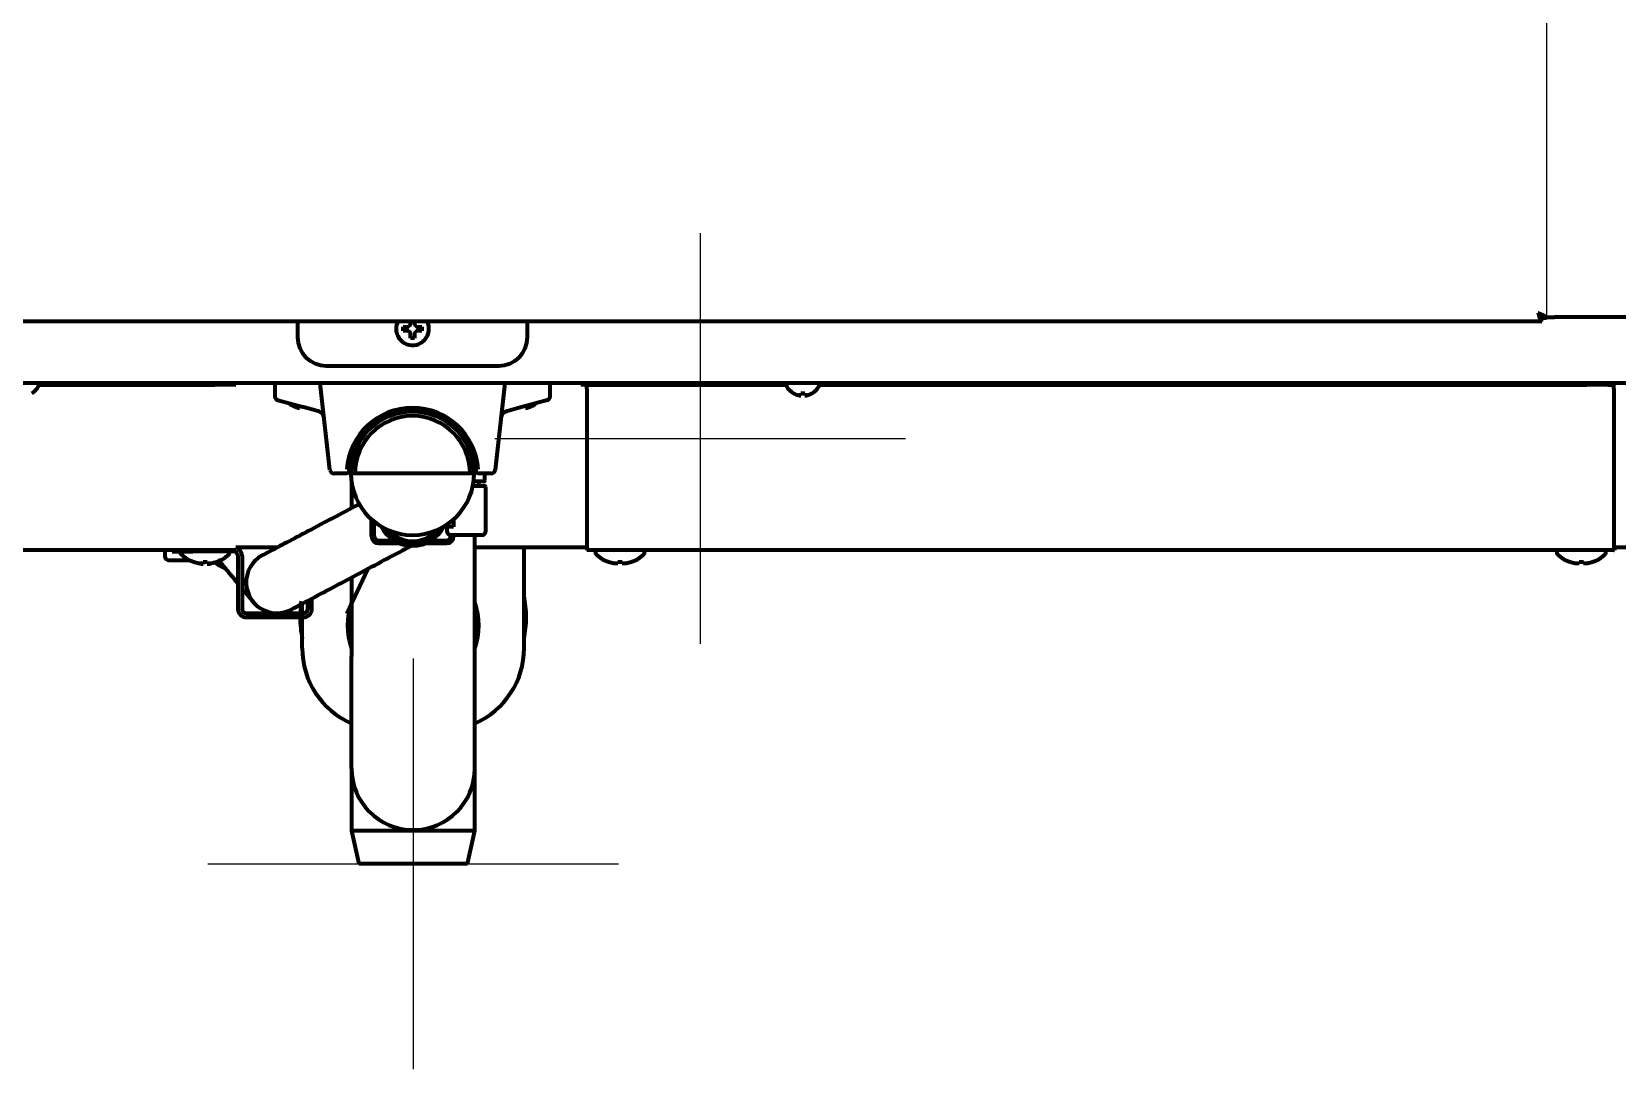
# Model space of a CAD drawing. Header units: inches. Extents: x -3077 to 7201, y 316 to 5463.
# Drawn here: x 3172.2 to 3558.1, y 1916.8 to 2169.3 of the extents above; entities that cross this region are included whole.
import ezdxf

# ---------------------------------------------------------------- set-up
doc = ezdxf.new("R2010")
doc.units = ezdxf.units.IN
doc.layers.add('GEOM', color=7, linetype='Continuous')

# ---------------------------------------------------------------- blocks, each defined once
blk = doc.blocks.new('A$C0B5A562A')
at = {"color": 6}
for p, q in [((0, 50), (0, -50)), ((-50, 0), (50, 0))]:
    blk.add_line(p, q, dxfattribs=at)
blk = doc.blocks.new('A$C76516A4E')
at = {"color": 3}
for p, q in [((0, 50), (0, -50)), ((-50, 0), (50, 0))]:
    blk.add_line(p, q, dxfattribs=at)

msp = doc.modelspace()

# ---------------------------------------------------------------- linework, layer by layer
msp.add_line((3540.85, 2296.66), (3540.85, 2099.76))
at = {"linetype": 'Continuous', "lineweight": 70}
for p, q in [((3539.65, 2098.76), (3539.65, 2099.76)), ((3540.85, 2099.76), (3542.85, 2099.76)), ((3540.85, 2099.76), (3540.85, 2099.56)), ((3708.85, 2099.76), (3542.85, 2099.76)), ((3539.65, 2098.76), (2992.05, 2098.76)), ((3236.85, 2098.76), (3236.85, 2094.95)), ((3262.55, 2096.96), (3262.55, 2097.46)), ((3262.55, 2096.46), (3262.55, 2096.96)), ((3267.15, 2097.46), (3267.15, 2096.96)), ((3267.15, 2096.96), (3267.15, 2096.46)), ((3292.85, 2094.95), (3292.85, 2098.76)), ((3540.85, 2099.56), (3539.85, 2099.56)), ((3243.85, 2087.96), (3285.85, 2087.96)), ((3632.25, 2083.76), (2897.45, 2083.76)), ((3173.85, 2083.36), (3216.75, 2083.36)), ((3173.85, 2083.16), (3173.85, 2083.36)), ((3216.75, 2083.46), (3216.75, 2083.76)), ((3216.75, 2083.46), (3216.75, 2083.36)), ((3219.85, 2083.36), (3216.75, 2083.36)), ((3221.85, 2083.36), (3219.85, 2083.36)), ((3221.85, 2083.76), (3221.85, 2083.36)), ((3231.35, 2083.76), (3231.35, 2080.52)), ((3244.75, 2062.64), (3242.35, 2083.76)), ((3287.35, 2083.76), (3284.95, 2062.64)), ((3298.35, 2080.52), (3298.35, 2083.76)), ((3305.78, 2083.76), (3305.78, 2083.36)), ((3307.77, 2083.36), (3305.78, 2083.36)), ((3307.25, 2082.36), (3307.25, 2044.76)), ((3307.77, 2083.36), (3310.84, 2083.36)), ((3310.84, 2083.46), (3310.84, 2083.76)), ((3310.84, 2083.36), (3355.86, 2083.36)), ((3355.85, 2083.36), (3355.85, 2083.16)), ((3357.55, 2081.28), (3357.55, 2081.31)), ((3362.15, 2081.31), (3362.15, 2081.28)), ((3363.85, 2083.16), (3363.85, 2083.36)), ((3363.85, 2083.36), (3550.64, 2083.36)), ((3550.64, 2083.46), (3550.63, 2083.76)), ((3550.64, 2083.36), (3550.66, 2083.36)), ((3550.66, 2083.36), (3550.66, 2083.76)), ((3553.76, 2083.36), (3550.66, 2083.36)), ((3555.78, 2083.36), (3553.76, 2083.36)), ((3555.78, 2083.36), (3557.23, 2083.36)), ((3557.24, 2082.36), (3557.24, 2044.76)), ((3557.24, 2082.36), (3557.24, 2044.76)), ((3232.09, 2079.56), (3238.09, 2077.95)), ((3235.55, 2078.28), (3235.55, 2078.31)), ((3241.85, 2076.94), (3238.09, 2077.95)), ((3242.46, 2076.66), (3242.54, 2076.61)), ((3242.48, 2076.65), (3242.54, 2076.6)), ((3291.61, 2077.95), (3287.85, 2076.94)), ((3297.61, 2079.56), (3291.61, 2077.95)), ((3294.15, 2078.31), (3294.15, 2078.28)), ((3247.75, 2061.76), (3245.74, 2061.76)), ((3248.86, 2061.76), (3247.75, 2061.76)), ((3279.85, 2061.76), (3249.85, 2061.76)), ((3264.85, 2061.76), (3264.85, 2061.76)), ((3264.85, 2061.76), (3264.85, 2061.76)), ((3279.84, 2062.26), (3280.39, 2062.26)), ((3281.95, 2061.76), (3280.84, 2061.76)), ((3283.96, 2061.76), (3281.95, 2061.76)), ((3282.45, 2060.01), (3282.45, 2061.76)), ((3250, 2059.64), (3250, 2053.32)), ((3279.55, 2058.76), (3282.45, 2058.76)), ((3282.2, 2059.76), (3279.72, 2059.76)), ((3280.95, 2058.76), (3280.95, 2059.76)), ((3282.7, 2047.76), (3282.7, 2058.51)), ((3254.85, 2046.46), (3254.85, 2050.58)), ((3255.55, 2046.46), (3255.55, 2049.99)), ((3274.85, 2050.58), (3274.85, 2048.76)), ((3272.85, 2048.76), (3272.85, 2049.07)), ((3274.85, 2048.76), (3272.85, 2048.76)), ((3273.2, 2048.76), (3273.2, 2047.76)), ((3274.15, 2046.46), (3274.15, 2046.76)), ((3281.7, 2046.76), (3274.2, 2046.76)), ((3274.85, 2046.46), (3274.85, 2046.76)), ((3280, 2017.24), (3280, 2046.76)), ((3221.85, 2043.06), (2971.85, 2043.06)), ((3204.56, 2043.06), (3204.56, 2041.62)), ((3206.35, 2042.76), (3206.35, 2043.06)), ((3206.35, 2042.76), (3211.35, 2042.76)), ((3208.35, 2042.76), (3208.35, 2042.47)), ((3221.35, 2042.76), (3211.35, 2042.76)), ((3220.35, 2042.47), (3220.35, 2042.76)), ((3231.98, 2043.76), (3221.86, 2043.76)), ((3222.35, 2041.76), (3222.35, 2028.76)), ((3223.35, 2041.76), (3223.35, 2028.76)), ((3256.55, 2045.46), (3260.31, 2045.46)), ((3256.55, 2044.76), (3261.7, 2044.76)), ((3261.58, 2045.46), (3263.13, 2045.46)), ((3266.57, 2045.46), (3268.12, 2045.46)), ((3268.01, 2044.76), (3273.15, 2044.76)), ((3269.4, 2045.46), (3273.15, 2045.46)), ((3307.24, 2043.76), (3280, 2043.76)), ((3292, 2019.26), (3292, 2043.76)), ((3557.25, 2043.06), (3307.26, 2043.06)), ((3309.35, 2042.76), (3309.35, 2042.47)), ((3321.35, 2042.47), (3321.35, 2042.76)), ((3543.35, 2042.76), (3543.35, 2042.47)), ((3555.35, 2042.47), (3555.35, 2042.76)), ((3557.25, 2043.76), (3557.26, 2043.76)), ((3593.34, 2043.76), (3557.25, 2043.76)), ((3557.25, 2043.06), (3557.4, 2043.06)), ((3557.4, 2043.76), (3557.4, 2043.06)), ((3205.56, 2040.62), (3210.63, 2040.62)), ((3211.6, 2040.23), (3211.6, 2040.22)), ((3213.85, 2039.92), (3213.85, 2040.23)), ((3214.85, 2040.23), (3214.85, 2039.92)), ((3217.1, 2040.23), (3217.1, 2040.22)), ((3248.87, 2027.66), (3253.94, 2038.53)), ((3312.6, 2040.23), (3312.6, 2040.22)), ((3314.85, 2039.92), (3314.85, 2040.23)), ((3315.85, 2040.23), (3315.85, 2039.92)), ((3318.1, 2040.23), (3318.1, 2040.22)), ((3546.6, 2040.23), (3546.6, 2040.22)), ((3548.85, 2039.92), (3548.85, 2040.23)), ((3549.85, 2040.23), (3549.85, 2039.92)), ((3552.1, 2040.23), (3552.1, 2040.22)), ((3250, 2036.44), (3250, 2017.24)), ((3239.35, 2028.76), (3239.35, 2030.79)), ((3240.35, 2028.76), (3240.35, 2031.33)), ((3224.35, 2027.76), (3238.35, 2027.76)), ((3224.35, 2026.76), (3238.35, 2026.76)), ((3238, 2027.76), (3238, 2030.08)), ((3238, 2019.26), (3238, 2026.76)), ((3249.24, 2027.49), (3250, 2027.13)), ((3250, 1989.99), (3250, 2017.24)), ((3280, 1989.99), (3280, 2017.24)), ((3250, 1990), (3250, 1974.76)), ((3280, 1974.76), (3280, 1990)), ((3250, 1974.76), (3251.75, 1966.76)), ((3280, 1974.76), (3250, 1974.76)), ((3278.25, 1966.76), (3280, 1974.76)), ((3278.25, 1966.76), (3251.75, 1966.76))]:
    msp.add_line(p, q, dxfattribs=at)
msp.add_circle((3264.85, 2083.76), 0.0025, dxfattribs=at)
for centre, radius, start, end in [((3264.85, 2096.96), 4, 153.2531, 180), ((3264.85, 2096.96), 4, 180, 26.7413), ((3169.65, 2085.38), 4.8, 301.3727, 329.6988), ((3173.45, 2083.36), 0.4, 0, 90), ((3173.45, 2083.16), 0.4, 329.6988, 0), ((3232.35, 2080.52), 1, 180.4681, 255), ((3297.35, 2080.52), 1, 285, 359.332), ((3356.25, 2083.36), 0.4, 90, 180), ((3356.25, 2083.16), 0.4, 180, 210.3012), ((3360.05, 2085.38), 4.8, 210.3012, 238.6273), ((3359.65, 2085.38), 4.8, 301.3727, 329.6988), ((3363.45, 2083.36), 0.4, 0, 90), ((3363.45, 2083.16), 0.4, 329.6988, 0), ((3238.05, 2082.38), 4.8, 227.6779, 238.6273), ((3241.33, 2075.01), 2, 6.4831, 75), ((3264.85, 2061.74), 16, 3.5203, 176.4797), ((3264.85, 2061.76), 15.5, 3.5203, 176.4797), ((3264.85, 2061.76), 15, 0, 180), ((3288.37, 2075.01), 2, 105, 173.5169), ((3291.65, 2082.38), 4.8, 301.3727, 312.3221), ((3264.85, 2061.76), 14, 0, 180), ((3245.74, 2062.76), 1, 186.4831, 270), ((3248.86, 2062.26), 0.5, 270, 358.2092), ((3264.85, 2061.76), 15, 180, 0), ((3280.84, 2062.26), 0.5, 181.7908, 270), ((3283.96, 2062.76), 1, 270, 353.5169), ((3282.2, 2060.01), 0.25, 270, 0), ((3282.45, 2058.51), 0.25, 0, 90), ((3256.55, 2046.46), 1.7, 180, 270), ((3256.55, 2046.46), 1, 180, 270), ((3264.85, 2052.76), 8.6, 206.9044, 333.0956), ((3264.85, 2052.76), 8, 213.75, 326.25), ((3273.15, 2046.46), 1.7, 270, 0), ((3273.15, 2046.46), 1, 270, 0), ((3274.2, 2047.76), 1, 180, 270), ((3281.7, 2047.76), 1, 270, 0), ((3208.85, 2042.47), 0.5, 180, 226.2253), ((3214.35, 2048.21), 8.45, 226.2253, 251.0075), ((3214.35, 2048.21), 8.45, 288.9925, 313.7747), ((3219.85, 2042.47), 0.5, 313.7747, 0), ((3221.35, 2041.76), 1, 0, 90), ((3221.35, 2041.76), 2, 0, 75.4692), ((3231.85, 2035.26), 7.5, 111.6281, 300.1219), ((3309.85, 2042.76), 0.5, 143.1295, 180), ((3309.85, 2042.47), 0.5, 180, 226.2253), ((3315.35, 2048.21), 8.45, 226.2253, 251.0075), ((3315.35, 2048.21), 8.45, 288.9925, 313.7747), ((3320.85, 2042.47), 0.5, 313.7747, 0), ((3320.85, 2042.76), 0.5, 0, 36.8705), ((3543.85, 2042.76), 0.5, 143.1295, 180), ((3543.85, 2042.47), 0.5, 180, 226.2253), ((3549.35, 2048.21), 8.45, 226.2253, 251.0075), ((3549.35, 2048.21), 8.45, 288.9925, 313.7747), ((3554.85, 2042.47), 0.5, 313.7747, 0), ((3554.85, 2042.76), 0.5, 0, 36.8705), ((3205.56, 2041.62), 1, 180, 270), ((3214.35, 2048.21), 8.44, 250.9729, 259.3378), ((3214.35, 2048.21), 7.99, 266.4122, 273.5878), ((3214.35, 2048.21), 8.44, 280.6622, 289.0271), ((3222.41, 2046.62), 8.6, 229.0387, 248.6025), ((3222.41, 2046.62), 8, 231.6769, 239.1188), ((3315.35, 2048.21), 8.44, 250.9729, 259.3378), ((3315.35, 2048.21), 7.99, 266.4122, 273.5878), ((3315.35, 2048.21), 8.44, 280.6622, 289.0271), ((3549.35, 2048.21), 8.44, 250.9729, 259.3378), ((3549.35, 2048.21), 7.99, 266.4122, 273.5878), ((3549.35, 2048.21), 8.44, 280.6622, 289.0271), ((3265, 2026.76), 27.5, 171.8381, 177.9187), ((3265, 2024.76), 16, 159.6378, 200.3673), ((3265, 2024.76), 16, 339.6327, 20.3622), ((3265, 2026.76), 27.5, 349.0537, 10.9406), ((3224.35, 2028.76), 2, 180, 270), ((3224.35, 2028.76), 1, 180, 270), ((3265, 2026.76), 27.5, 180, 190.9462), ((3238.35, 2028.76), 2, 270, 0), ((3238.35, 2028.76), 1, 270, 0), ((3258, 2019.26), 20, 180, 246.4214), ((3272, 2019.26), 20, 293.5786, 0), ((3265, 1989.99), 15, 180, 0)]:
    msp.add_arc(centre, radius, start, end, dxfattribs=at)
for centre, major_axis, ratio, start_param, end_param in [((3243.85, 2094.96), (-4.95, -4.95), 0.999695, 5.497939, 7.068431), ((3285.85, 2094.96), (4.95, -4.95), 0.999695, 5.497939, 7.068431), ((3307.24, 2082.36), (0, -1), 0.006655, 1.570796, 3.141593), ((3310.84, 2085.06), (0, 1.7), 0.006655, 2.792822, 3.141593), ((3550.64, 2085.06), (0, 1.7), 0.006655, 2.792822, 3.141593), ((3557.23, 2082.36), (0, -1), 0.006655, 1.570796, 3.141593), ((3557.23, 2082.36), (0, -1.7), 0.006655, 1.570796, 2.538382), ((3264.85, 2052.76), (1.92, -7.25), 1, 5.160479, 6.283185), ((3264.85, 2052.76), (1.92, -7.25), 1, 0, 0.603697), ((3307.26, 2044.76), (0, 1.7), 0.006655, 1.570796, 3.141593), ((3557.25, 2044.76), (0, 1.7), 0.006655, 1.570796, 3.141593), ((3557.25, 2044.76), (0, 1), 0.006655, 1.570796, 3.141593), ((3213.32, 2048.21), (0, -8.32), 0.707107, 6.192956, 6.373415), ((3215.38, 2048.21), (0, 8.32), 0.707107, 3.051363, 3.231822), ((3314.32, 2048.21), (0, -8.32), 0.707107, 6.192956, 6.373415), ((3316.38, 2048.21), (0, 8.32), 0.707107, 3.051363, 3.231822), ((3548.32, 2048.21), (0, -8.32), 0.707107, 6.192956, 6.373415), ((3550.38, 2048.21), (0, 8.32), 0.707107, 3.051363, 3.231822)]:
    msp.add_ellipse(centre, major_axis=major_axis, ratio=ratio, start_param=start_param, end_param=end_param, dxfattribs=at)
for points in [[(3539.85, 2099.56), (3539.85, 2099.57), (3539.85, 2099.6), (3539.85, 2099.64), (3539.84, 2099.68), (3539.83, 2099.72), (3539.82, 2099.76), (3539.8, 2099.8), (3539.78, 2099.85), (3539.76, 2099.89), (3539.74, 2099.93), (3539.71, 2099.97), (3539.68, 2100.01), (3539.65, 2100.05), (3539.61, 2100.09), (3539.58, 2100.14), (3539.54, 2100.18), (3539.5, 2100.22), (3539.46, 2100.26), (3539.41, 2100.3), (3539.37, 2100.34), (3539.32, 2100.38), (3539.27, 2100.42), (3539.22, 2100.47), (3539.17, 2100.51), (3539.12, 2100.55), (3539.07, 2100.59), (3539.01, 2100.63), (3538.96, 2100.67), (3538.91, 2100.71), (3538.87, 2100.74), (3538.85, 2100.76)], [(3540.85, 2099.56), (3540.85, 2099.57), (3540.85, 2099.6), (3540.84, 2099.64), (3540.83, 2099.68), (3540.81, 2099.72), (3540.78, 2099.76), (3540.75, 2099.8), (3540.71, 2099.85), (3540.67, 2099.89), (3540.62, 2099.93), (3540.57, 2099.97), (3540.51, 2100.01), (3540.45, 2100.05), (3540.38, 2100.09), (3540.3, 2100.14), (3540.23, 2100.18), (3540.15, 2100.22), (3540.06, 2100.26), (3539.98, 2100.3), (3539.88, 2100.34), (3539.79, 2100.38), (3539.69, 2100.42), (3539.59, 2100.47), (3539.49, 2100.51), (3539.39, 2100.55), (3539.28, 2100.59), (3539.18, 2100.63), (3539.07, 2100.67), (3538.96, 2100.71), (3538.89, 2100.74), (3538.85, 2100.76)], [(3538.85, 2100.76), (3538.86, 2100.74), (3538.88, 2100.7), (3538.91, 2100.65), (3538.93, 2100.6), (3538.96, 2100.55), (3538.99, 2100.5), (3539.01, 2100.45), (3539.04, 2100.4), (3539.07, 2100.35), (3539.09, 2100.3), (3539.12, 2100.26), (3539.15, 2100.21), (3539.17, 2100.17), (3539.2, 2100.13), (3539.23, 2100.09), (3539.25, 2100.05), (3539.28, 2100.01), (3539.31, 2099.98), (3539.33, 2099.95), (3539.36, 2099.92), (3539.39, 2099.89), (3539.41, 2099.86), (3539.44, 2099.84), (3539.47, 2099.82), (3539.49, 2099.8), (3539.52, 2099.79), (3539.55, 2099.78), (3539.57, 2099.77), (3539.6, 2099.76), (3539.63, 2099.76), (3539.64, 2099.76), (3539.65, 2099.76)], [(3538.85, 2100.76), (3538.86, 2100.72), (3538.88, 2100.65), (3538.91, 2100.55), (3538.93, 2100.44), (3538.96, 2100.34), (3538.99, 2100.24), (3539.01, 2100.14), (3539.04, 2100.04), (3539.07, 2099.94), (3539.09, 2099.85), (3539.12, 2099.76), (3539.15, 2099.67), (3539.17, 2099.58), (3539.2, 2099.5), (3539.23, 2099.42), (3539.25, 2099.34), (3539.28, 2099.27), (3539.31, 2099.2), (3539.33, 2099.14), (3539.36, 2099.08), (3539.39, 2099.02), (3539.41, 2098.97), (3539.44, 2098.93), (3539.47, 2098.89), (3539.49, 2098.85), (3539.52, 2098.82), (3539.55, 2098.8), (3539.57, 2098.78), (3539.6, 2098.77), (3539.63, 2098.76), (3539.64, 2098.76), (3539.65, 2098.76)], [(3263.85, 2096.46), (3263.8, 2096.46), (3263.69, 2096.46), (3263.53, 2096.46), (3263.37, 2096.46), (3263.21, 2096.46), (3263.06, 2096.46), (3262.91, 2096.46), (3262.74, 2096.46), (3262.62, 2096.46), (3262.55, 2096.46)], [(3263.85, 2097.46), (3263.88, 2097.48), (3263.92, 2097.53), (3263.99, 2097.6), (3264.07, 2097.67), (3264.14, 2097.74), (3264.21, 2097.81), (3264.28, 2097.88), (3264.33, 2097.93), (3264.35, 2097.96)], [(3264.35, 2095.96), (3264.33, 2095.98), (3264.27, 2096.03), (3264.2, 2096.11), (3264.13, 2096.18), (3264.06, 2096.25), (3263.99, 2096.32), (3263.92, 2096.39), (3263.88, 2096.43), (3263.85, 2096.46)], [(3265.35, 2097.96), (3265.38, 2097.93), (3265.43, 2097.88), (3265.5, 2097.8), (3265.57, 2097.73), (3265.65, 2097.66), (3265.71, 2097.59), (3265.78, 2097.52), (3265.83, 2097.48), (3265.85, 2097.46)], [(3265.85, 2096.46), (3265.83, 2096.43), (3265.78, 2096.38), (3265.71, 2096.31), (3265.64, 2096.24), (3265.57, 2096.17), (3265.5, 2096.1), (3265.42, 2096.03), (3265.38, 2095.98), (3265.35, 2095.96)], [(3265.35, 2095.96), (3265.35, 2095.9), (3265.35, 2095.79), (3265.35, 2095.63), (3265.35, 2095.47), (3265.35, 2095.32), (3265.35, 2095.17), (3265.35, 2095.01), (3265.35, 2094.84), (3265.35, 2094.72), (3265.35, 2094.66)], [(3265.85, 2097.46), (3265.91, 2097.46), (3266.01, 2097.46), (3266.18, 2097.46), (3266.34, 2097.46), (3266.49, 2097.46), (3266.64, 2097.46), (3266.8, 2097.46), (3266.96, 2097.46), (3267.09, 2097.46), (3267.15, 2097.46)], [(3265.35, 2094.66), (3265.19, 2094.66), (3264.85, 2094.66), (3264.52, 2094.66), (3264.35, 2094.66)], [(3358.85, 2080.76), (3358.88, 2080.76), (3358.92, 2080.75), (3358.99, 2080.75), (3359.07, 2080.74), (3359.14, 2080.74), (3359.21, 2080.75), (3359.28, 2080.75), (3359.33, 2080.76), (3359.35, 2080.76)], [(3359.35, 2080.76), (3359.35, 2080.77), (3359.35, 2080.8), (3359.35, 2080.85), (3359.35, 2080.91), (3359.35, 2080.97), (3359.35, 2081.04), (3359.35, 2081.11), (3359.35, 2081.2), (3359.35, 2081.27), (3359.35, 2081.31)], [(3359.35, 2081.31), (3359.52, 2081.29), (3359.85, 2081.27), (3360.19, 2081.29), (3360.35, 2081.31)], [(3360.35, 2080.76), (3360.38, 2080.76), (3360.43, 2080.75), (3360.5, 2080.75), (3360.57, 2080.74), (3360.65, 2080.74), (3360.71, 2080.75), (3360.78, 2080.75), (3360.83, 2080.76), (3360.85, 2080.76)], [(3360.85, 2080.76), (3360.91, 2080.77), (3361.01, 2080.8), (3361.18, 2080.85), (3361.34, 2080.91), (3361.49, 2080.97), (3361.64, 2081.04), (3361.8, 2081.11), (3361.96, 2081.2), (3362.09, 2081.27), (3362.15, 2081.31)], [(3236.85, 2077.76), (3236.88, 2077.76), (3236.92, 2077.75), (3236.99, 2077.75), (3237.07, 2077.74), (3237.14, 2077.74), (3237.21, 2077.75), (3237.28, 2077.75), (3237.33, 2077.76), (3237.35, 2077.76)], [(3292.35, 2077.76), (3292.38, 2077.76), (3292.43, 2077.75), (3292.5, 2077.75), (3292.57, 2077.74), (3292.65, 2077.74), (3292.71, 2077.75), (3292.78, 2077.75), (3292.83, 2077.76), (3292.85, 2077.76)], [(3292.85, 2077.76), (3292.91, 2077.77), (3293.01, 2077.8), (3293.18, 2077.85), (3293.34, 2077.91), (3293.49, 2077.97), (3293.64, 2078.04), (3293.8, 2078.11), (3293.96, 2078.2), (3294.09, 2078.27), (3294.15, 2078.31)], [(3267.3, 2045.62), (3267.48, 2045.71), (3267.58, 2045.76), (3267.61, 2045.78)], [(3213.35, 2039.76), (3213.37, 2039.76), (3213.42, 2039.75), (3213.49, 2039.75), (3213.56, 2039.74), (3213.64, 2039.74), (3213.71, 2039.75), (3213.78, 2039.75), (3213.83, 2039.76), (3213.85, 2039.76)], [(3213.85, 2039.76), (3213.85, 2039.77), (3213.85, 2039.8), (3213.85, 2039.85), (3213.85, 2039.91), (3213.85, 2039.97), (3213.85, 2040.04), (3213.85, 2040.11), (3213.85, 2040.2), (3213.85, 2040.27), (3213.85, 2040.31)], [(3214.85, 2039.76), (3214.88, 2039.76), (3214.93, 2039.75), (3215, 2039.75), (3215.07, 2039.74), (3215.14, 2039.74), (3215.21, 2039.75), (3215.28, 2039.75), (3215.33, 2039.76), (3215.35, 2039.76)]]:
    msp.add_open_spline(points, degree=3, dxfattribs=at)
for points, knots in [([(3262.55, 2097.46), (3262.76, 2097.46), (3262.96, 2097.46), (3263.29, 2097.46), (3263.4, 2097.46), (3263.62, 2097.46), (3263.74, 2097.46), (3263.85, 2097.46)], [0, 0, 0, 0, 0.5, 0.5, 0.75, 0.75, 1, 1, 1, 1]), ([(3264.35, 2097.96), (3264.35, 2098.01), (3264.35, 2098.12), (3264.35, 2098.28), (3264.35, 2098.44), (3264.35, 2098.59), (3264.35, 2098.7), (3264.35, 2098.75), (3264.35, 2098.76)], [0, 0, 0, 0, 0.197015, 0.39403, 0.591046, 0.788061, 0.985076, 1, 1, 1, 1]), ([(3264.35, 2094.66), (3264.35, 2094.86), (3264.35, 2095.07), (3264.35, 2095.39), (3264.35, 2095.5), (3264.35, 2095.73), (3264.35, 2095.84), (3264.35, 2095.96)], [0, 0, 0, 0, 0.5, 0.5, 0.75, 0.75, 1, 1, 1, 1]), ([(3265.35, 2098.78), (3265.35, 2098.73), (3265.35, 2098.68), (3265.35, 2098.52), (3265.35, 2098.41), (3265.35, 2098.18), (3265.35, 2098.07), (3265.35, 2097.96)], [0, 0, 0, 0, 0.189134, 0.189134, 0.594567, 0.594567, 1, 1, 1, 1]), ([(3267.15, 2096.46), (3266.95, 2096.46), (3266.74, 2096.46), (3266.41, 2096.46), (3266.3, 2096.46), (3266.08, 2096.46), (3265.97, 2096.46), (3265.85, 2096.46)], [0, 0, 0, 0, 0.5, 0.5, 0.75, 0.75, 1, 1, 1, 1]), ([(3357.55, 2081.31), (3357.76, 2081.19), (3357.96, 2081.08), (3358.29, 2080.94), (3358.4, 2080.9), (3358.62, 2080.82), (3358.74, 2080.79), (3358.85, 2080.76)], [0, 0, 0, 0, 0.5, 0.5, 0.75, 0.75, 1, 1, 1, 1]), ([(3360.35, 2081.31), (3360.35, 2081.19), (3360.35, 2081.08), (3360.35, 2080.94), (3360.35, 2080.9), (3360.35, 2080.82), (3360.35, 2080.79), (3360.35, 2080.76)], [0, 0, 0, 0, 0.5, 0.5, 0.75, 0.75, 1, 1, 1, 1]), ([(3235.55, 2078.31), (3235.76, 2078.19), (3235.96, 2078.08), (3236.29, 2077.94), (3236.4, 2077.9), (3236.62, 2077.82), (3236.74, 2077.79), (3236.85, 2077.76)], [0, 0, 0, 0, 0.5, 0.5, 0.75, 0.75, 1, 1, 1, 1]), ([(3242.22, 2076.81), (3242.2, 2076.81), (3242.18, 2076.82), (3242.11, 2076.85), (3242.07, 2076.87), (3241.96, 2076.91), (3241.91, 2076.93), (3241.85, 2076.94)], [0, 0, 0, 0, 0.190611, 0.190611, 0.595306, 0.595306, 1, 1, 1, 1]), ([(3249.38, 2062.71), (3249.38, 2062.68), (3249.38, 2062.64), (3249.38, 2062.6), (3249.37, 2062.58), (3249.37, 2062.55), (3249.37, 2062.52), (3249.37, 2062.5), (3249.37, 2062.47), (3249.37, 2062.46), (3249.37, 2062.42), (3249.37, 2062.39), (3249.36, 2062.35), (3249.36, 2062.33), (3249.36, 2062.31), (3249.36, 2062.3), (3249.36, 2062.29), (3249.36, 2062.28), (3249.36, 2062.26), (3249.36, 2062.25), (3249.36, 2062.24), (3249.36, 2062.24), (3249.36, 2062.24)], [0, 0, 0, 0, 0.125713, 0.125713, 0.188569, 0.188569, 0.251425, 0.314281, 0.314281, 0.377138, 0.377138, 0.50285, 0.50285, 0.628563, 0.628563, 0.691419, 0.691419, 0.754275, 0.754275, 0.879988, 0.879988, 1, 1, 1, 1]), ([(3280.34, 2062.24), (3280.34, 2062.24), (3280.34, 2062.24), (3280.34, 2062.25), (3280.34, 2062.26), (3280.34, 2062.26), (3280.34, 2062.27), (3280.34, 2062.29), (3280.34, 2062.3), (3280.34, 2062.31), (3280.34, 2062.33), (3280.34, 2062.35), (3280.34, 2062.4), (3280.34, 2062.42), (3280.34, 2062.46), (3280.34, 2062.47), (3280.33, 2062.5), (3280.33, 2062.51), (3280.33, 2062.55), (3280.33, 2062.58), (3280.33, 2062.63), (3280.33, 2062.64), (3280.32, 2062.68), (3280.32, 2062.69), (3280.32, 2062.71)], [0, 0, 0, 0, 0.116053, 0.116053, 0.179192, 0.179192, 0.242331, 0.30547, 0.30547, 0.368609, 0.368609, 0.494887, 0.494887, 0.621166, 0.621166, 0.684305, 0.684305, 0.747444, 0.747444, 0.873722, 0.873722, 0.936861, 0.936861, 1, 1, 1, 1]), ([(3252.14, 2054.45), (3251.91, 2054.33), (3249.77, 2053.19), (3245.48, 2050.92), (3239.45, 2047.72), (3234.07, 2044.87), (3230.06, 2042.74), (3229.17, 2042.27), (3229.09, 2042.23)], [0, 0, 0, 0, 0.024621, 0.221769, 0.417997, 0.613169, 0.807046, 1, 1, 1, 1]), ([(3234.61, 2028.28), (3234.69, 2028.32), (3235.61, 2028.81), (3239.7, 2030.98), (3245.16, 2033.87), (3251.22, 2037.09), (3257.26, 2040.29), (3261.91, 2042.76), (3264.2, 2043.97), (3264.92, 2044.35)], [0, 0, 0, 0, 0.153323, 0.306339, 0.458673, 0.61031, 0.761241, 0.911359, 1, 1, 1, 1]), ([(3212.77, 2039.95), (3212.85, 2039.92), (3212.93, 2039.89), (3213.12, 2039.82), (3213.24, 2039.79), (3213.35, 2039.76)], [0, 0, 0, 0, 0.417483, 0.417483, 1, 1, 1, 1]), ([(3214.85, 2040.31), (3214.85, 2040.19), (3214.85, 2040.08), (3214.85, 2039.94), (3214.85, 2039.9), (3214.85, 2039.82), (3214.85, 2039.79), (3214.85, 2039.76)], [0, 0, 0, 0, 0.5, 0.5, 0.75, 0.75, 1, 1, 1, 1]), ([(3215.35, 2039.76), (3215.4, 2039.77), (3215.51, 2039.8), (3215.67, 2039.85), (3215.77, 2039.89), (3215.81, 2039.9)], [0, 0, 0, 0, 0.349559, 0.699117, 1, 1, 1, 1]), ([(3217.49, 2040.8), (3218.19, 2039.96), (3219.61, 2038.26), (3221.5, 2035.98), (3222.35, 2034.98)], [0, 0, 0, 0, 0.54466, 1, 1, 1, 1]), ([(3223.42, 2033.68), (3224.19, 2032.76), (3225.76, 2030.89), (3226.4, 2030.12), (3226.55, 2029.95)], [0, 0, 0, 0, 0.444427, 1, 1, 1, 1])]:
    msp.add_open_spline(points, degree=3, knots=knots, dxfattribs=at)

# ---------------------------------------------------------------- block references
msp.add_blockref('A$C0B5A562A', (3265, 1966.76))
at = {"layer": 'GEOM'}
msp.add_blockref('A$C76516A4E', (3334.85, 2070.26), dxfattribs=at)

doc.saveas('drawing.dxf')
